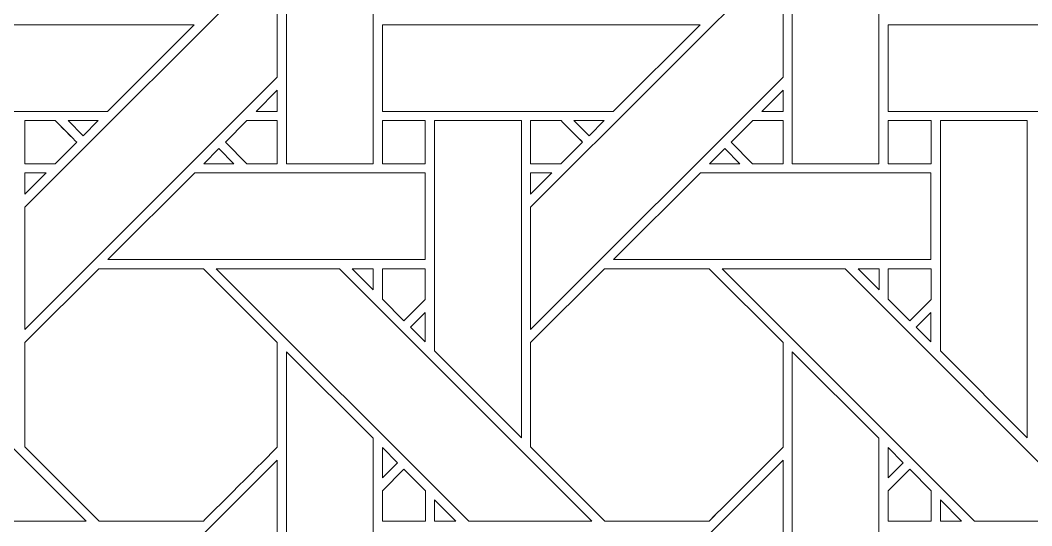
# Model space of a CAD drawing. Header units: inches. Extents: x 4.4 to 20.4, y 5.1 to 13.1.
# Drawn here: x 16.407 to 18.304, y 8.851 to 9.799 of the extents above; entities that cross this region are included whole.
import ezdxf

# ---------------------------------------------------------------- set-up
doc = ezdxf.new("R2010")
doc.units = ezdxf.units.IN
doc.header["$MEASUREMENT"] = 0
doc.layers.add('Design', color=7, linetype='Continuous', lineweight=0)

msp = doc.modelspace()

# ---------------------------------------------------------------- linework, layer by layer
at = {"layer": 'Design'}
for points, knots in [([(4.382854037814669, 13.09476386176215), (4.382854037814669, 13.09476386176215), (4.382854037814669, 5.094763861762152), (4.382854037814669, 5.094763861762152), (4.382854037814669, 5.094763861762152), (20.38285319010416, 5.094763861762152), (20.38285319010416, 5.094763861762152), (20.38285319010416, 5.094763861762152), (20.38285319010416, 13.09476386176215), (20.38285319010416, 13.09476386176215), (20.38285319010416, 13.09476386176215), (4.382854037814669, 13.09476386176215), (4.382854037814669, 13.09476386176215)], [0, 0, 0, 0, 1, 1, 1, 2, 2, 2, 3, 3, 3, 4, 4, 4, 4]), ([(5.011856282552078, 5.718260172525964), (5.011856282552078, 5.718260172525964), (19.75385687934027, 5.718260172525964), (19.75385687934027, 5.718260172525964), (19.75385687934027, 5.718260172525964), (19.75385687934027, 12.47526755099818), (19.75385687934027, 12.47526755099818), (19.75385687934027, 12.47526755099818), (5.011856282552078, 12.47526755099818), (5.011856282552078, 12.47526755099818), (5.011856282552078, 12.47526755099818), (5.011856282552078, 5.718260172525964), (5.011856282552078, 5.718260172525964)], [0, 0, 0, 0, 1, 1, 1, 2, 2, 2, 3, 3, 3, 4, 4, 4, 4]), ([(16.90610758463541, 9.530225965711805), (16.90610758463541, 9.530225965711805), (16.90610758463541, 10.12606387668185), (16.90610758463541, 10.12606387668185), (16.90610758463541, 10.12606387668185), (17.06887647840709, 9.963915506998697), (17.06887647840709, 9.963915506998697), (17.06887647840709, 9.963915506998697), (17.06887647840709, 9.530225965711805), (17.06887647840709, 9.530225965711805), (17.06887647840709, 9.530225965711805), (16.90610758463541, 9.530225965711805), (16.90610758463541, 9.530225965711805)], [0, 0, 0, 0, 1, 1, 1, 2, 2, 2, 3, 3, 3, 4, 4, 4, 4]), ([(17.85483805338541, 9.530225965711805), (17.85483805338541, 9.530225965711805), (17.85483805338541, 10.12607065836588), (17.85483805338541, 10.12607065836588), (17.85483805338541, 10.12607065836588), (18.01760525173611, 9.963915506998697), (18.01760525173611, 9.963915506998697), (18.01760525173611, 9.963915506998697), (18.01760525173611, 9.530225965711805), (18.01760525173611, 9.530225965711805), (18.01760525173611, 9.530225965711805), (17.85483805338541, 9.530225965711805), (17.85483805338541, 9.530225965711805)], [0, 0, 0, 0, 1, 1, 1, 2, 2, 2, 3, 3, 3, 4, 4, 4, 4]), ([(16.88897026909722, 9.6924565633138), (16.88897026909722, 9.6924565633138), (16.4153137207032, 9.2187991672092), (16.4153137207032, 9.2187991672092), (16.4153137207032, 9.2187991672092), (16.4153137207032, 9.448889838324652), (16.4153137207032, 9.448889838324652), (16.4153137207032, 9.448889838324652), (16.88897026909722, 9.922498914930555), (16.88897026909722, 9.922498914930555), (16.88897026909722, 9.922498914930555), (16.88897026909722, 9.6924565633138), (16.88897026909722, 9.6924565633138)], [0, 0, 0, 0, 1, 1, 1, 2, 2, 2, 3, 3, 3, 4, 4, 4, 4]), ([(17.83769904242624, 9.69246334499783), (17.83769904242624, 9.69246334499783), (17.36402893066404, 9.2187991672092), (17.36402893066404, 9.2187991672092), (17.36402893066404, 9.2187991672092), (17.36402893066404, 9.44889662000868), (17.36402893066404, 9.44889662000868), (17.36402893066404, 9.44889662000868), (17.83769904242624, 9.922498914930555), (17.83769904242624, 9.922498914930555), (17.83769904242624, 9.922498914930555), (17.83769904242624, 9.69246334499783), (17.83769904242624, 9.69246334499783)], [0, 0, 0, 0, 1, 1, 1, 2, 2, 2, 3, 3, 3, 4, 4, 4, 4]), ([(16.73315768771709, 9.790978325737846), (16.73315768771709, 9.790978325737846), (16.57043117947056, 9.62827894422743), (16.57043117947056, 9.62827894422743), (16.57043117947056, 9.62827894422743), (16.13746303982207, 9.62827894422743), (16.13746303982207, 9.62827894422743), (16.13746303982207, 9.62827894422743), (16.13746303982207, 9.790978325737846), (16.13746303982207, 9.790978325737846), (16.13746303982207, 9.790978325737846), (16.73315768771709, 9.790978325737846), (16.73315768771709, 9.790978325737846)], [0, 0, 0, 0, 1, 1, 1, 2, 2, 2, 3, 3, 3, 4, 4, 4, 4]), ([(17.5191463894314, 9.62827894422743), (17.5191463894314, 9.62827894422743), (17.08617824978306, 9.62827894422743), (17.08617824978306, 9.62827894422743), (17.08617824978306, 9.62827894422743), (17.08617824978306, 9.790978325737846), (17.08617824978306, 9.790978325737846), (17.08617824978306, 9.790978325737846), (17.68188815646709, 9.790978325737846), (17.68188815646709, 9.790978325737846), (17.68188815646709, 9.790978325737846), (17.5191463894314, 9.62827894422743), (17.5191463894314, 9.62827894422743)], [0, 0, 0, 0, 1, 1, 1, 2, 2, 2, 3, 3, 3, 4, 4, 4, 4]), ([(18.46787516276041, 9.62827894422743), (18.46787516276041, 9.62827894422743), (18.03490871853306, 9.62827894422743), (18.03490871853306, 9.62827894422743), (18.03490871853306, 9.62827894422743), (18.03490871853306, 9.790978325737846), (18.03490871853306, 9.790978325737846), (18.03490871853306, 9.790978325737846), (18.63061692979598, 9.790978325737846), (18.63061692979598, 9.790978325737846), (18.63061692979598, 9.790978325737846), (18.46787516276041, 9.62827894422743), (18.46787516276041, 9.62827894422743)], [0, 0, 0, 0, 1, 1, 1, 2, 2, 2, 3, 3, 3, 4, 4, 4, 4]), ([(16.88898383246528, 9.628299289279513), (16.88898383246528, 9.628299289279513), (16.84920756022138, 9.628299289279513), (16.84920756022138, 9.628299289279513), (16.84920756022138, 9.628299289279513), (16.88898383246528, 9.668061998155382), (16.88898383246528, 9.668061998155382), (16.88898383246528, 9.668061998155382), (16.88898383246528, 9.628299289279513), (16.88898383246528, 9.628299289279513)], [0, 0, 0, 0, 1, 1, 1, 2, 2, 2, 3, 3, 3, 3]), ([(17.83771260579429, 9.668068779839407), (17.83771260579429, 9.668068779839407), (17.83771260579429, 9.628299289279513), (17.83771260579429, 9.628299289279513), (17.83771260579429, 9.628299289279513), (17.79793633355042, 9.628299289279513), (17.79793633355042, 9.628299289279513), (17.79793633355042, 9.628299289279513), (17.83771260579429, 9.668068779839407), (17.83771260579429, 9.668068779839407)], [0, 0, 0, 0, 1, 1, 1, 2, 2, 2, 3, 3, 3, 3]), ([(16.41533576117624, 9.530250549316406), (16.41533576117624, 9.530250549316406), (16.41533576117624, 9.611022101508246), (16.41533576117624, 9.611022101508246), (16.41533576117624, 9.611022101508246), (16.472395155165, 9.611022101508246), (16.472395155165, 9.611022101508246), (16.47753228081597, 9.605910407172308), (16.50830417209209, 9.5750978257921), (16.51272752549915, 9.570673624674479), (16.51272752549915, 9.570673624674479), (16.4723086886936, 9.530250549316406), (16.4723086886936, 9.530250549316406), (16.4723086886936, 9.530250549316406), (16.41533576117624, 9.530250549316406), (16.41533576117624, 9.530250549316406)], [0, 0, 0, 0, 1, 1, 1, 2, 2, 2, 3, 3, 3, 4, 4, 4, 5, 5, 5, 5]), ([(16.51272752549915, 9.570673624674479), (16.51272752549915, 9.570673624674479), (16.4723086886936, 9.530250549316406), (16.4723086886936, 9.530250549316406), (16.4723086886936, 9.530250549316406), (16.41533576117624, 9.530250549316406), (16.41533576117624, 9.530250549316406), (16.41533576117624, 9.530250549316406), (16.41533576117624, 9.611022101508246), (16.41533576117624, 9.611022101508246), (16.41533576117624, 9.611022101508246), (16.472395155165, 9.611022101508246), (16.472395155165, 9.611022101508246), (16.47770521375876, 9.605746799045138), (16.50850931803388, 9.574886745876736), (16.51272752549915, 9.570673624674479)], [0, 0, 0, 0, 1, 1, 1, 2, 2, 2, 3, 3, 3, 4, 4, 4, 5, 5, 5, 5]), ([(16.49673122829861, 9.611004299587673), (16.49673122829861, 9.611004299587673), (16.55319722493487, 9.611004299587673), (16.55319722493487, 9.611004299587673), (16.55319722493487, 9.611004299587673), (16.52490912543403, 9.582825554741753), (16.52490912543403, 9.582825554741753), (16.52490912543403, 9.582825554741753), (16.49673122829861, 9.611004299587673), (16.49673122829861, 9.611004299587673)], [0, 0, 0, 0, 1, 1, 1, 2, 2, 2, 3, 3, 3, 3]), ([(16.83189392089846, 9.530240376790363), (16.83189392089846, 9.530240376790363), (16.79153951009112, 9.570619371202257), (16.79153951009112, 9.570619371202257), (16.79153951009112, 9.570619371202257), (16.83196851942276, 9.611045837402344), (16.83196851942276, 9.611045837402344), (16.83196851942276, 9.611045837402344), (16.8890092637804, 9.611045837402344), (16.8890092637804, 9.611045837402344), (16.8890092637804, 9.611045837402344), (16.8890092637804, 9.530240376790363), (16.8890092637804, 9.530240376790363), (16.8890092637804, 9.530240376790363), (16.83189392089846, 9.530240376790363), (16.83189392089846, 9.530240376790363)], [0, 0, 0, 0, 1, 1, 1, 2, 2, 2, 3, 3, 3, 4, 4, 4, 5, 5, 5, 5]), ([(16.8890092637804, 9.530240376790363), (16.8890092637804, 9.530240376790363), (16.83189392089846, 9.530240376790363), (16.83189392089846, 9.530240376790363), (16.83189392089846, 9.530240376790363), (16.79153951009112, 9.570619371202257), (16.79153951009112, 9.570619371202257), (16.79153951009112, 9.570619371202257), (16.83196851942276, 9.611045837402344), (16.83196851942276, 9.611045837402344), (16.83196851942276, 9.611045837402344), (16.8890092637804, 9.611045837402344), (16.8890092637804, 9.611045837402344), (16.8890092637804, 9.611045837402344), (16.8890092637804, 9.530240376790363), (16.8890092637804, 9.530240376790363)], [0, 0, 0, 0, 1, 1, 1, 2, 2, 2, 3, 3, 3, 4, 4, 4, 5, 5, 5, 5]), ([(17.08621385362415, 9.530240376790363), (17.08621385362415, 9.530240376790363), (17.08621385362415, 9.611022101508246), (17.08621385362415, 9.611022101508246), (17.08621385362415, 9.611022101508246), (17.16645473904082, 9.611022101508246), (17.16645473904082, 9.611022101508246), (17.16645473904082, 9.611022101508246), (17.16645473904082, 9.530240376790363), (17.16645473904082, 9.530240376790363), (17.16645473904082, 9.530240376790363), (17.08621385362415, 9.530240376790363), (17.08621385362415, 9.530240376790363)], [0, 0, 0, 0, 1, 1, 1, 2, 2, 2, 3, 3, 3, 4, 4, 4, 4]), ([(17.08621385362415, 9.530240376790363), (17.08621385362415, 9.530240376790363), (17.08621385362415, 9.611022101508246), (17.08621385362415, 9.611022101508246), (17.08621385362415, 9.611022101508246), (17.16645473904082, 9.611022101508246), (17.16645473904082, 9.611022101508246), (17.16645473904082, 9.611022101508246), (17.16645473904082, 9.530240376790363), (17.16645473904082, 9.530240376790363), (17.16645473904082, 9.530240376790363), (17.08621385362415, 9.530240376790363), (17.08621385362415, 9.530240376790363)], [0, 0, 0, 0, 1, 1, 1, 2, 2, 2, 3, 3, 3, 4, 4, 4, 4]), ([(17.18397352430555, 9.178805033365885), (17.18397352430555, 9.178805033365885), (17.18397352430555, 9.611004299587673), (17.18397352430555, 9.611004299587673), (17.18397352430555, 9.611004299587673), (17.34688991970486, 9.611004299587673), (17.34688991970486, 9.611004299587673), (17.34688991970486, 9.611004299587673), (17.34688991970486, 9.015887790256075), (17.34688991970486, 9.015887790256075), (17.34688991970486, 9.015887790256075), (17.18397352430555, 9.178805033365885), (17.18397352430555, 9.178805033365885)], [0, 0, 0, 0, 1, 1, 1, 2, 2, 2, 3, 3, 3, 4, 4, 4, 4]), ([(17.36406453450528, 9.530250549316406), (17.36406453450528, 9.530250549316406), (17.36406453450528, 9.611022101508246), (17.36406453450528, 9.611022101508246), (17.36406453450528, 9.611022101508246), (17.42113579644097, 9.611022101508246), (17.42113579644097, 9.611022101508246), (17.42627631293403, 9.605910407172308), (17.45704142252612, 9.5750978257921), (17.46146477593318, 9.570673624674479), (17.46146477593318, 9.570673624674479), (17.42104424370667, 9.530250549316406), (17.42104424370667, 9.530250549316406), (17.42104424370667, 9.530250549316406), (17.36406453450528, 9.530250549316406), (17.36406453450528, 9.530250549316406)], [0, 0, 0, 0, 1, 1, 1, 2, 2, 2, 3, 3, 3, 4, 4, 4, 5, 5, 5, 5]), ([(17.46146477593318, 9.570673624674479), (17.46146477593318, 9.570673624674479), (17.42104424370667, 9.530250549316406), (17.42104424370667, 9.530250549316406), (17.42104424370667, 9.530250549316406), (17.36406453450528, 9.530250549316406), (17.36406453450528, 9.530250549316406), (17.36406453450528, 9.530250549316406), (17.36406453450528, 9.611022101508246), (17.36406453450528, 9.611022101508246), (17.36406453450528, 9.611022101508246), (17.42113579644097, 9.611022101508246), (17.42113579644097, 9.611022101508246), (17.42625427246096, 9.605923970540363), (17.45702785915806, 9.575104607476128), (17.46146477593318, 9.570673624674479)], [0, 0, 0, 0, 1, 1, 1, 2, 2, 2, 3, 3, 3, 4, 4, 4, 5, 5, 5, 5]), ([(17.44546169704861, 9.611004299587673), (17.44546169704861, 9.611004299587673), (17.50192599826389, 9.611004299587673), (17.50192599826389, 9.611004299587673), (17.50192599826389, 9.611004299587673), (17.47363959418403, 9.582825554741753), (17.47363959418403, 9.582825554741753), (17.47363959418403, 9.582825554741753), (17.44546169704861, 9.611004299587673), (17.44546169704861, 9.611004299587673)], [0, 0, 0, 0, 1, 1, 1, 2, 2, 2, 3, 3, 3, 3]), ([(17.78062947591153, 9.530240376790363), (17.78062947591153, 9.530240376790363), (17.74027506510416, 9.570619371202257), (17.74027506510416, 9.570619371202257), (17.74027506510416, 9.570619371202257), (17.78069729275181, 9.611045837402344), (17.78069729275181, 9.611045837402344), (17.78069729275181, 9.611045837402344), (17.83774481879348, 9.611045837402344), (17.83774481879348, 9.611045837402344), (17.83774481879348, 9.611045837402344), (17.83774481879348, 9.530240376790363), (17.83774481879348, 9.530240376790363), (17.83774481879348, 9.530240376790363), (17.78062947591153, 9.530240376790363), (17.78062947591153, 9.530240376790363)], [0, 0, 0, 0, 1, 1, 1, 2, 2, 2, 3, 3, 3, 4, 4, 4, 5, 5, 5, 5]), ([(17.83774481879348, 9.530240376790363), (17.83774481879348, 9.530240376790363), (17.78062947591153, 9.530240376790363), (17.78062947591153, 9.530240376790363), (17.78062947591153, 9.530240376790363), (17.74027506510416, 9.570619371202257), (17.74027506510416, 9.570619371202257), (17.74027506510416, 9.570619371202257), (17.78069729275181, 9.611045837402344), (17.78069729275181, 9.611045837402344), (17.78069729275181, 9.611045837402344), (17.83774481879348, 9.611045837402344), (17.83774481879348, 9.611045837402344), (17.83774481879348, 9.611045837402344), (17.83774481879348, 9.530240376790363), (17.83774481879348, 9.530240376790363)], [0, 0, 0, 0, 1, 1, 1, 2, 2, 2, 3, 3, 3, 4, 4, 4, 5, 5, 5, 5]), ([(18.03494432237415, 9.530240376790363), (18.03494432237415, 9.530240376790363), (18.03494432237415, 9.611022101508246), (18.03494432237415, 9.611022101508246), (18.03494432237415, 9.611022101508246), (18.11519029405389, 9.611022101508246), (18.11519029405389, 9.611022101508246), (18.11519029405389, 9.611022101508246), (18.11519029405389, 9.530240376790363), (18.11519029405389, 9.530240376790363), (18.11519029405389, 9.530240376790363), (18.03494432237415, 9.530240376790363), (18.03494432237415, 9.530240376790363)], [0, 0, 0, 0, 1, 1, 1, 2, 2, 2, 3, 3, 3, 4, 4, 4, 4]), ([(18.03494432237415, 9.530240376790363), (18.03494432237415, 9.530240376790363), (18.03494432237415, 9.611022101508246), (18.03494432237415, 9.611022101508246), (18.03494432237415, 9.611022101508246), (18.11519029405389, 9.611022101508246), (18.11519029405389, 9.611022101508246), (18.11519029405389, 9.611022101508246), (18.11519029405389, 9.530240376790363), (18.11519029405389, 9.530240376790363), (18.11519029405389, 9.530240376790363), (18.03494432237415, 9.530240376790363), (18.03494432237415, 9.530240376790363)], [0, 0, 0, 0, 1, 1, 1, 2, 2, 2, 3, 3, 3, 4, 4, 4, 4]), ([(18.13270060221362, 9.178805033365885), (18.13270060221362, 9.178805033365885), (18.13270060221362, 9.611004299587673), (18.13270060221362, 9.611004299587673), (18.13270060221362, 9.611004299587673), (18.29562038845486, 9.611004299587673), (18.29562038845486, 9.611004299587673), (18.29562038845486, 9.611004299587673), (18.29562038845486, 9.015887790256075), (18.29562038845486, 9.015887790256075), (18.29562038845486, 9.015887790256075), (18.13270060221362, 9.178805033365885), (18.13270060221362, 9.178805033365885)], [0, 0, 0, 0, 1, 1, 1, 2, 2, 2, 3, 3, 3, 4, 4, 4, 4]), ([(16.75114101833765, 9.530225965711805), (16.75114101833765, 9.530225965711805), (16.7794019911025, 9.558486090766058), (16.7794019911025, 9.558486090766058), (16.7794019911025, 9.558486090766058), (16.8076477050782, 9.530225965711805), (16.8076477050782, 9.530225965711805), (16.8076477050782, 9.530225965711805), (16.75114101833765, 9.530225965711805), (16.75114101833765, 9.530225965711805)], [0, 0, 0, 0, 1, 1, 1, 2, 2, 2, 3, 3, 3, 3]), ([(17.72812906901041, 9.558486090766058), (17.72812906901041, 9.558486090766058), (17.75637647840709, 9.530225965711805), (17.75637647840709, 9.530225965711805), (17.75637647840709, 9.530225965711805), (17.69985622829861, 9.530225965711805), (17.69985622829861, 9.530225965711805), (17.69985622829861, 9.530225965711805), (17.72812906901041, 9.558486090766058), (17.72812906901041, 9.558486090766058)], [0, 0, 0, 0, 1, 1, 1, 2, 2, 2, 3, 3, 3, 3]), ([(16.45514424641929, 9.513094584147135), (16.45514424641929, 9.513094584147135), (16.4153137207032, 9.473263210720486), (16.4153137207032, 9.473263210720486), (16.4153137207032, 9.473263210720486), (16.4153137207032, 9.513094584147135), (16.4153137207032, 9.513094584147135), (16.4153137207032, 9.513094584147135), (16.45514424641929, 9.513094584147135), (16.45514424641929, 9.513094584147135)], [0, 0, 0, 0, 1, 1, 1, 2, 2, 2, 3, 3, 3, 3]), ([(17.16642591688376, 9.513086954752604), (17.16642591688376, 9.513086954752604), (17.16642591688376, 9.350285000271265), (17.16642591688376, 9.350285000271265), (17.16642591688376, 9.350285000271265), (16.57113986545139, 9.350285000271265), (16.57113986545139, 9.350285000271265), (16.57113986545139, 9.350285000271265), (16.73398844401041, 9.513086954752604), (16.73398844401041, 9.513086954752604), (16.73398844401041, 9.513086954752604), (17.16642591688376, 9.513086954752604), (17.16642591688376, 9.513086954752604)], [0, 0, 0, 0, 1, 1, 1, 2, 2, 2, 3, 3, 3, 4, 4, 4, 4]), ([(17.40387301974834, 9.513094584147135), (17.40387301974834, 9.513094584147135), (17.36402893066404, 9.473263210720486), (17.36402893066404, 9.473263210720486), (17.36402893066404, 9.473263210720486), (17.36402893066404, 9.513094584147135), (17.36402893066404, 9.513094584147135), (17.36402893066404, 9.513094584147135), (17.40387301974834, 9.513094584147135), (17.40387301974834, 9.513094584147135)], [0, 0, 0, 0, 1, 1, 1, 2, 2, 2, 3, 3, 3, 3]), ([(18.11515469021265, 9.513086954752604), (18.11515469021265, 9.513086954752604), (18.11515469021265, 9.350285000271265), (18.11515469021265, 9.350285000271265), (18.11515469021265, 9.350285000271265), (17.51986694335945, 9.350285000271265), (17.51986694335945, 9.350285000271265), (17.51986694335945, 9.350285000271265), (17.68271891276041, 9.513086954752604), (17.68271891276041, 9.513086954752604), (17.68271891276041, 9.513086954752604), (18.11515469021265, 9.513086954752604), (18.11515469021265, 9.513086954752604)], [0, 0, 0, 0, 1, 1, 1, 2, 2, 2, 3, 3, 3, 4, 4, 4, 4]), ([(16.53031412760416, 8.8594970703125), (16.53031412760416, 8.8594970703125), (16.29929267035597, 8.8594970703125), (16.29929267035597, 8.8594970703125), (16.29929267035597, 8.8594970703125), (15.82573106553819, 9.33314683702257), (15.82573106553819, 9.33314683702257), (15.82573106553819, 9.33314683702257), (16.0566711425782, 9.33314683702257), (16.0566711425782, 9.33314683702257), (16.0566711425782, 9.33314683702257), (16.53031412760416, 8.8594970703125), (16.53031412760416, 8.8594970703125)], [0, 0, 0, 0, 1, 1, 1, 2, 2, 2, 3, 3, 3, 4, 4, 4, 4]), ([(16.75028483072916, 8.8595216539171), (16.75028483072916, 8.8595216539171), (16.55457560221362, 8.8595216539171), (16.55457560221362, 8.8595216539171), (16.55457560221362, 8.8595216539171), (16.41533576117624, 8.998759799533419), (16.41533576117624, 8.998759799533419), (16.41533576117624, 8.998759799533419), (16.41533576117624, 9.19442664252387), (16.41533576117624, 9.19442664252387), (16.41533576117624, 9.19442664252387), (16.55403306749139, 9.333144293891058), (16.55403306749139, 9.333144293891058), (16.55403306749139, 9.333144293891058), (16.750244140625, 9.333144293891058), (16.750244140625, 9.333144293891058), (16.750244140625, 9.333144293891058), (16.88899570041235, 9.194423251681856), (16.88899570041235, 9.194423251681856), (16.88899570041235, 9.194423251681856), (16.88899570041235, 8.998208787706163), (16.88899570041235, 8.998208787706163), (16.8711971706814, 8.9802737765842), (16.75926886664499, 8.868533664279514), (16.75028483072916, 8.8595216539171)], [0, 0, 0, 0, 1, 1, 1, 2, 2, 2, 3, 3, 3, 4, 4, 4, 5, 5, 5, 6, 6, 6, 7, 7, 7, 8, 8, 8, 8]), ([(16.88899570041235, 8.998208787706163), (16.87121751573348, 8.980294121636282), (16.7592959933811, 8.868554009331596), (16.75028483072916, 8.8595216539171), (16.75028483072916, 8.8595216539171), (16.55457560221362, 8.8595216539171), (16.55457560221362, 8.8595216539171), (16.55457560221362, 8.8595216539171), (16.41533576117624, 8.998759799533419), (16.41533576117624, 8.998759799533419), (16.41533576117624, 8.998759799533419), (16.41533576117624, 9.19442664252387), (16.41533576117624, 9.19442664252387), (16.41533576117624, 9.19442664252387), (16.55403306749139, 9.333144293891058), (16.55403306749139, 9.333144293891058), (16.55403306749139, 9.333144293891058), (16.750244140625, 9.333144293891058), (16.750244140625, 9.333144293891058), (16.750244140625, 9.333144293891058), (16.88899570041235, 9.194423251681856), (16.88899570041235, 9.194423251681856), (16.88899570041235, 9.194423251681856), (16.88899570041235, 8.998208787706163), (16.88899570041235, 8.998208787706163)], [0, 0, 0, 0, 1, 1, 1, 2, 2, 2, 3, 3, 3, 4, 4, 4, 5, 5, 5, 6, 6, 6, 7, 7, 7, 8, 8, 8, 8]), ([(17.24801974826389, 8.8594970703125), (17.24801974826389, 8.8594970703125), (16.77445983886721, 9.33314683702257), (16.77445983886721, 9.33314683702257), (16.77445983886721, 9.33314683702257), (17.00539991590709, 9.33314683702257), (17.00539991590709, 9.33314683702257), (17.00539991590709, 9.33314683702257), (17.47904459635416, 8.8594970703125), (17.47904459635416, 8.8594970703125), (17.47904459635416, 8.8594970703125), (17.24801974826389, 8.8594970703125), (17.24801974826389, 8.8594970703125)], [0, 0, 0, 0, 1, 1, 1, 2, 2, 2, 3, 3, 3, 4, 4, 4, 4]), ([(17.06895955403653, 9.333140055338541), (17.06895955403653, 9.333140055338541), (17.06895955403653, 9.29330868191189), (17.06895955403653, 9.29330868191189), (17.06895955403653, 9.29330868191189), (17.0295223659939, 9.333140055338541), (17.0295223659939, 9.333140055338541), (17.0295223659939, 9.333140055338541), (17.06895955403653, 9.333140055338541), (17.06895955403653, 9.333140055338541)], [0, 0, 0, 0, 1, 1, 1, 2, 2, 2, 3, 3, 3, 3]), ([(17.16645473904082, 9.333161248101128), (17.16645473904082, 9.333161248101128), (17.16645473904082, 9.2755618625217), (17.16645473904082, 9.2755618625217), (17.16645473904082, 9.2755618625217), (17.12652418348526, 9.23561520046658), (17.12652418348526, 9.23561520046658), (17.12652418348526, 9.23561520046658), (17.08619350857207, 9.275953504774305), (17.08619350857207, 9.275953504774305), (17.08619350857207, 9.275953504774305), (17.08619350857207, 9.333161248101128), (17.08619350857207, 9.333161248101128), (17.08619350857207, 9.333161248101128), (17.16645473904082, 9.333161248101128), (17.16645473904082, 9.333161248101128)], [0, 0, 0, 0, 1, 1, 1, 2, 2, 2, 3, 3, 3, 4, 4, 4, 5, 5, 5, 5]), ([(17.12652418348526, 9.23561520046658), (17.12652418348526, 9.23561520046658), (17.08619350857207, 9.275953504774305), (17.08619350857207, 9.275953504774305), (17.08619350857207, 9.275953504774305), (17.08619350857207, 9.333161248101128), (17.08619350857207, 9.333161248101128), (17.08619350857207, 9.333161248101128), (17.16645473904082, 9.333161248101128), (17.16645473904082, 9.333161248101128), (17.16645473904082, 9.333161248101128), (17.16645473904082, 9.2755618625217), (17.16645473904082, 9.2755618625217), (17.16645473904082, 9.2755618625217), (17.12652418348526, 9.23561520046658), (17.12652418348526, 9.23561520046658)], [0, 0, 0, 0, 1, 1, 1, 2, 2, 2, 3, 3, 3, 4, 4, 4, 5, 5, 5, 5]), ([(17.69902208116319, 8.8595216539171), (17.69902208116319, 8.8595216539171), (17.50330946180555, 8.8595216539171), (17.50330946180555, 8.8595216539171), (17.50330946180555, 8.8595216539171), (17.36406453450528, 8.998763190375433), (17.36406453450528, 8.998763190375433), (17.36406453450528, 8.998763190375433), (17.36406453450528, 9.194423251681856), (17.36406453450528, 9.194423251681856), (17.36406453450528, 9.194423251681856), (17.50277031792542, 9.333144293891058), (17.50277031792542, 9.333144293891058), (17.50277031792542, 9.333144293891058), (17.69898139105903, 9.333144293891058), (17.69898139105903, 9.333144293891058), (17.69898139105903, 9.333144293891058), (17.83773125542542, 9.194423251681856), (17.83773125542542, 9.194423251681856), (17.83773125542542, 9.194423251681856), (17.83773125542542, 8.998208787706163), (17.83773125542542, 8.998208787706163), (17.81993272569444, 8.9802737765842), (17.70800611707901, 8.868533664279514), (17.69902208116319, 8.8595216539171)], [0, 0, 0, 0, 1, 1, 1, 2, 2, 2, 3, 3, 3, 4, 4, 4, 5, 5, 5, 6, 6, 6, 7, 7, 7, 8, 8, 8, 8]), ([(17.83773125542542, 8.998208787706163), (17.82013278537334, 8.980478074815538), (17.70817057291666, 8.868689643012152), (17.69902208116319, 8.8595216539171), (17.69902208116319, 8.8595216539171), (17.50330946180555, 8.8595216539171), (17.50330946180555, 8.8595216539171), (17.50330946180555, 8.8595216539171), (17.36406453450528, 8.998763190375433), (17.36406453450528, 8.998763190375433), (17.36406453450528, 8.998763190375433), (17.36406453450528, 9.194423251681856), (17.36406453450528, 9.194423251681856), (17.36406453450528, 9.194423251681856), (17.50277031792542, 9.333144293891058), (17.50277031792542, 9.333144293891058), (17.50277031792542, 9.333144293891058), (17.69898139105903, 9.333144293891058), (17.69898139105903, 9.333144293891058), (17.69898139105903, 9.333144293891058), (17.83773125542542, 9.194423251681856), (17.83773125542542, 9.194423251681856), (17.83773125542542, 9.194423251681856), (17.83773125542542, 8.998208787706163), (17.83773125542542, 8.998208787706163)], [0, 0, 0, 0, 1, 1, 1, 2, 2, 2, 3, 3, 3, 4, 4, 4, 5, 5, 5, 6, 6, 6, 7, 7, 7, 8, 8, 8, 8]), ([(18.19675021701389, 8.8594970703125), (18.19675021701389, 8.8594970703125), (17.7231750488282, 9.33314683702257), (17.7231750488282, 9.33314683702257), (17.7231750488282, 9.33314683702257), (17.95412868923611, 9.33314683702257), (17.95412868923611, 9.33314683702257), (17.95412868923611, 9.33314683702257), (18.42777167426223, 8.8594970703125), (18.42777167426223, 8.8594970703125), (18.42777167426223, 8.8594970703125), (18.19675021701389, 8.8594970703125), (18.19675021701389, 8.8594970703125)], [0, 0, 0, 0, 1, 1, 1, 2, 2, 2, 3, 3, 3, 4, 4, 4, 4]), ([(18.01768663194444, 9.333140055338541), (18.01768663194444, 9.333140055338541), (18.01768663194444, 9.29330868191189), (18.01768663194444, 9.29330868191189), (18.01768663194444, 9.29330868191189), (17.97825113932291, 9.333140055338541), (17.97825113932291, 9.333140055338541), (17.97825113932291, 9.333140055338541), (18.01768663194444, 9.333140055338541), (18.01768663194444, 9.333140055338541)], [0, 0, 0, 0, 1, 1, 1, 2, 2, 2, 3, 3, 3, 3]), ([(18.0349307590061, 9.275953504774305), (18.0349307590061, 9.275953504774305), (18.0349307590061, 9.333161248101128), (18.0349307590061, 9.333161248101128), (18.0349307590061, 9.333161248101128), (18.11519029405389, 9.333161248101128), (18.11519029405389, 9.333161248101128), (18.11519029405389, 9.333161248101128), (18.11519029405389, 9.2755618625217), (18.11519029405389, 9.2755618625217), (18.11519029405389, 9.2755618625217), (18.07526143391929, 9.23561520046658), (18.07526143391929, 9.23561520046658), (18.07526143391929, 9.23561520046658), (18.0349307590061, 9.275953504774305), (18.0349307590061, 9.275953504774305)], [0, 0, 0, 0, 1, 1, 1, 2, 2, 2, 3, 3, 3, 4, 4, 4, 5, 5, 5, 5]), ([(18.07526143391929, 9.23561520046658), (18.07526143391929, 9.23561520046658), (18.0349307590061, 9.275953504774305), (18.0349307590061, 9.275953504774305), (18.0349307590061, 9.275953504774305), (18.0349307590061, 9.333161248101128), (18.0349307590061, 9.333161248101128), (18.0349307590061, 9.333161248101128), (18.11519029405389, 9.333161248101128), (18.11519029405389, 9.333161248101128), (18.11519029405389, 9.333161248101128), (18.11519029405389, 9.2755618625217), (18.11519029405389, 9.2755618625217), (18.11519029405389, 9.2755618625217), (18.07526143391929, 9.23561520046658), (18.07526143391929, 9.23561520046658)], [0, 0, 0, 0, 1, 1, 1, 2, 2, 2, 3, 3, 3, 4, 4, 4, 5, 5, 5, 5]), ([(17.16642591688376, 9.251300387912325), (17.16642591688376, 9.251300387912325), (17.16642591688376, 9.19614071316189), (17.16642591688376, 9.19614071316189), (17.16642591688376, 9.19614071316189), (17.13866848415806, 9.22352345784505), (17.13866848415806, 9.22352345784505), (17.13866848415806, 9.22352345784505), (17.16642591688376, 9.251300387912325), (17.16642591688376, 9.251300387912325)], [0, 0, 0, 0, 1, 1, 1, 2, 2, 2, 3, 3, 3, 3]), ([(18.11515469021265, 9.251300387912325), (18.11515469021265, 9.251300387912325), (18.11515469021265, 9.19614071316189), (18.11515469021265, 9.19614071316189), (18.11515469021265, 9.19614071316189), (18.08738538954001, 9.22352345784505), (18.08738538954001, 9.22352345784505), (18.08738538954001, 9.22352345784505), (18.11515469021265, 9.251300387912325), (18.11515469021265, 9.251300387912325)], [0, 0, 0, 0, 1, 1, 1, 2, 2, 2, 3, 3, 3, 3]), ([(16.90610758463541, 8.581497192382812), (16.90610758463541, 8.581497192382812), (16.90610758463541, 9.177335103352863), (16.90610758463541, 9.177335103352863), (16.90610758463541, 9.177335103352863), (17.06887647840709, 9.015186733669704), (17.06887647840709, 9.015186733669704), (17.06887647840709, 9.015186733669704), (17.06887647840709, 8.581497192382812), (17.06887647840709, 8.581497192382812), (17.06887647840709, 8.581497192382812), (16.90610758463541, 8.581497192382812), (16.90610758463541, 8.581497192382812)], [0, 0, 0, 0, 1, 1, 1, 2, 2, 2, 3, 3, 3, 4, 4, 4, 4]), ([(17.85483805338541, 8.581497192382812), (17.85483805338541, 8.581497192382812), (17.85483805338541, 9.17734188503689), (17.85483805338541, 9.17734188503689), (17.85483805338541, 9.17734188503689), (18.01760525173611, 9.015193515353731), (18.01760525173611, 9.015193515353731), (18.01760525173611, 9.015193515353731), (18.01760525173611, 8.581497192382812), (18.01760525173611, 8.581497192382812), (18.01760525173611, 8.581497192382812), (17.85483805338541, 8.581497192382812), (17.85483805338541, 8.581497192382812)], [0, 0, 0, 0, 1, 1, 1, 2, 2, 2, 3, 3, 3, 4, 4, 4, 4]), ([(17.08617824978306, 8.940935770670572), (17.08617824978306, 8.940935770670572), (17.08617824978306, 8.997694227430555), (17.08617824978306, 8.997694227430555), (17.08617824978306, 8.997694227430555), (17.11435614691848, 8.969113667805988), (17.11435614691848, 8.969113667805988), (17.11435614691848, 8.969113667805988), (17.08617824978306, 8.940935770670572), (17.08617824978306, 8.940935770670572)], [0, 0, 0, 0, 1, 1, 1, 2, 2, 2, 3, 3, 3, 3]), ([(18.03490871853306, 8.940935770670572), (18.03490871853306, 8.940935770670572), (18.03490871853306, 8.997694227430555), (18.03490871853306, 8.997694227430555), (18.03490871853306, 8.997694227430555), (18.06308661566848, 8.969113667805988), (18.06308661566848, 8.969113667805988), (18.06308661566848, 8.969113667805988), (18.03490871853306, 8.940935770670572), (18.03490871853306, 8.940935770670572)], [0, 0, 0, 0, 1, 1, 1, 2, 2, 2, 3, 3, 3, 3]), ([(16.4153137207032, 8.500173780653212), (16.4153137207032, 8.500173780653212), (16.88897026909722, 8.973769293891058), (16.88897026909722, 8.973769293891058), (16.88897026909722, 8.973769293891058), (16.88897026909722, 8.743726942274305), (16.88897026909722, 8.743726942274305), (16.88897026909722, 8.743726942274305), (16.4153137207032, 8.270077175564236), (16.4153137207032, 8.270077175564236), (16.4153137207032, 8.270077175564236), (16.4153137207032, 8.500173780653212), (16.4153137207032, 8.500173780653212)], [0, 0, 0, 0, 1, 1, 1, 2, 2, 2, 3, 3, 3, 4, 4, 4, 4]), ([(17.08620707194013, 8.85928005642361), (17.08620707194013, 8.85928005642361), (17.08620707194013, 8.916566636827257), (17.08620707194013, 8.916566636827257), (17.08620707194013, 8.916566636827257), (17.12653774685332, 8.95689731174045), (17.12653774685332, 8.95689731174045), (17.12653774685332, 8.95689731174045), (17.1668701171875, 8.916573418511282), (17.1668701171875, 8.916573418511282), (17.1668701171875, 8.916573418511282), (17.1668701171875, 8.85928005642361), (17.1668701171875, 8.85928005642361), (17.1668701171875, 8.85928005642361), (17.08620707194013, 8.85928005642361), (17.08620707194013, 8.85928005642361)], [0, 0, 0, 0, 1, 1, 1, 2, 2, 2, 3, 3, 3, 4, 4, 4, 5, 5, 5, 5]), ([(17.12653774685332, 8.95689731174045), (17.12653774685332, 8.95689731174045), (17.1668701171875, 8.916573418511282), (17.1668701171875, 8.916573418511282), (17.1668701171875, 8.916573418511282), (17.1668701171875, 8.85928005642361), (17.1668701171875, 8.85928005642361), (17.1668701171875, 8.85928005642361), (17.08620707194013, 8.85928005642361), (17.08620707194013, 8.85928005642361), (17.08620707194013, 8.85928005642361), (17.08620707194013, 8.916566636827257), (17.08620707194013, 8.916566636827257), (17.08620707194013, 8.916566636827257), (17.12653774685332, 8.95689731174045), (17.12653774685332, 8.95689731174045)], [0, 0, 0, 0, 1, 1, 1, 2, 2, 2, 3, 3, 3, 4, 4, 4, 5, 5, 5, 5]), ([(17.83769904242624, 8.743726942274305), (17.83769904242624, 8.743726942274305), (17.36402893066404, 8.270077175564236), (17.36402893066404, 8.270077175564236), (17.36402893066404, 8.270077175564236), (17.36402893066404, 8.500173780653212), (17.36402893066404, 8.500173780653212), (17.36402893066404, 8.500173780653212), (17.83769904242624, 8.973776075575087), (17.83769904242624, 8.973776075575087), (17.83769904242624, 8.973776075575087), (17.83769904242624, 8.743726942274305), (17.83769904242624, 8.743726942274305)], [0, 0, 0, 0, 1, 1, 1, 2, 2, 2, 3, 3, 3, 4, 4, 4, 4]), ([(18.03494432237415, 8.85928005642361), (18.03494432237415, 8.85928005642361), (18.03494432237415, 8.916566636827257), (18.03494432237415, 8.916566636827257), (18.03494432237415, 8.916566636827257), (18.07527499728735, 8.95689731174045), (18.07527499728735, 8.95689731174045), (18.07527499728735, 8.95689731174045), (18.1156005859375, 8.916573418511282), (18.1156005859375, 8.916573418511282), (18.1156005859375, 8.916573418511282), (18.1156005859375, 8.85928005642361), (18.1156005859375, 8.85928005642361), (18.1156005859375, 8.85928005642361), (18.03494432237415, 8.85928005642361), (18.03494432237415, 8.85928005642361)], [0, 0, 0, 0, 1, 1, 1, 2, 2, 2, 3, 3, 3, 4, 4, 4, 5, 5, 5, 5]), ([(18.07527499728735, 8.95689731174045), (18.07527499728735, 8.95689731174045), (18.1156005859375, 8.916573418511282), (18.1156005859375, 8.916573418511282), (18.1156005859375, 8.916573418511282), (18.1156005859375, 8.85928005642361), (18.1156005859375, 8.85928005642361), (18.1156005859375, 8.85928005642361), (18.03494432237415, 8.85928005642361), (18.03494432237415, 8.85928005642361), (18.03494432237415, 8.85928005642361), (18.03494432237415, 8.916566636827257), (18.03494432237415, 8.916566636827257), (18.03494432237415, 8.916566636827257), (18.07527499728735, 8.95689731174045), (18.07527499728735, 8.95689731174045)], [0, 0, 0, 0, 1, 1, 1, 2, 2, 2, 3, 3, 3, 4, 4, 4, 5, 5, 5, 5]), ([(17.18409559461805, 8.859490288628471), (17.18409559461805, 8.859490288628471), (17.18409559461805, 8.899286905924479), (17.18409559461805, 8.899286905924479), (17.18409559461805, 8.899286905924479), (17.22381761338973, 8.859490288628471), (17.22381761338973, 8.859490288628471), (17.22381761338973, 8.859490288628471), (17.18409559461805, 8.859490288628471), (17.18409559461805, 8.859490288628471)], [0, 0, 0, 0, 1, 1, 1, 2, 2, 2, 3, 3, 3, 3]), ([(18.13281080457901, 8.859490288628471), (18.13281080457901, 8.859490288628471), (18.13281080457901, 8.899286905924479), (18.13281080457901, 8.899286905924479), (18.13281080457901, 8.899286905924479), (18.17254638671875, 8.859490288628471), (18.17254638671875, 8.859490288628471), (18.17254638671875, 8.859490288628471), (18.13281080457901, 8.859490288628471), (18.13281080457901, 8.859490288628471)], [0, 0, 0, 0, 1, 1, 1, 2, 2, 2, 3, 3, 3, 3])]:
    msp.add_open_spline(points, degree=3, knots=knots, dxfattribs=at)

doc.saveas('drawing.dxf')
